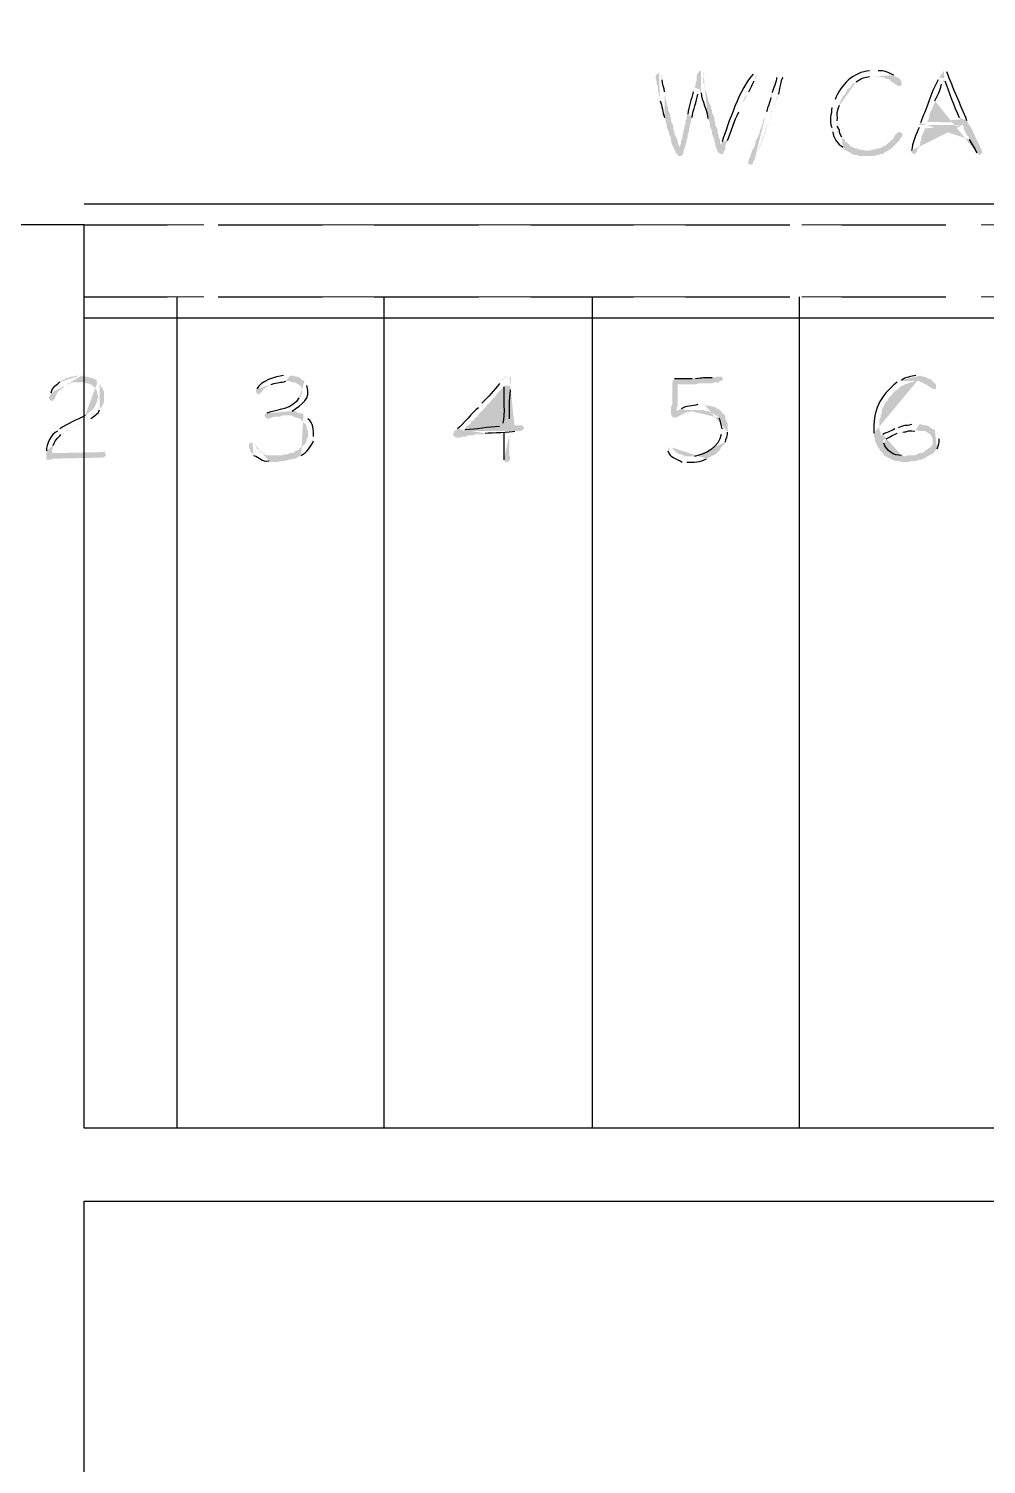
# Model space of a CAD drawing. Header units: inches. Extents: x -167 to 6071, y -6287 to -2731.
# Drawn here: x 260.3 to 306.4, y -5845.2 to -5776.1 of the extents above; entities that cross this region are included whole.
import ezdxf

# ---------------------------------------------------------------- set-up
doc = ezdxf.new("R2010")
doc.units = ezdxf.units.IN
doc.header["$LTSCALE"] = 96
doc.header["$MEASUREMENT"] = 0
doc.linetypes.add('Dash', pattern=[0.225, 0.15, -0.075])
doc.layers.add('Doors', color=5, linetype='Continuous', lineweight=9)
doc.layers.add('Stair', color=190, linetype='Continuous', lineweight=18)
doc.layers.add('Furniture', color=7, linetype='Continuous', lineweight=5, true_color=0x994d00)
doc.layers.add('PDF_Geometry', color=7, linetype='Continuous', true_color=0x4a4a4a)
doc.layers.add('PDF_Solid Fills', color=7, linetype='Continuous')

# ---------------------------------------------------------------- blocks, each defined once
blk = doc.blocks.new('Toilet')
at = {"layer": 'Furniture'}
for points in [[(-0.001, 8.48), (-0.054, 9.013), (-0.267, 9.493), (-0.587, 9.867), (-0.961, 10.187), (-1.441, 10.4), (-1.974, 10.453), (-5.974, 10.453), (-6.507, 10.4), (-6.934, 10.187), (-7.361, 9.867), (-7.681, 9.493), (-7.894, 9.013), (-7.947, 8.48), (-7.947, -8.48), (-7.894, -9.013), (-7.681, -9.44), (-7.361, -9.867), (-6.934, -10.187), (-6.399, -10.454), (-1.979, -10.454), (-1.441, -10.4), (-0.961, -10.187), (-0.587, -9.867), (-0.267, -9.44), (-0.054, -9.013), (0, -8.475), (0, 8.475)], [(-19.041, 6.773), (-19.92, 6.62), (-21.867, 5.867), (-23.414, 5.013), (-24.907, 4.107), (-26.294, 3.04), (-26.827, 2.507)], [(-12.214, -5.12), (-11.254, -4.373), (-9.494, -4.373), (-9.494, 4.373), (-11.254, 4.373), (-12.214, 5.12)], [(-26.827, -2.507), (-26.294, -3.04), (-24.907, -4.107), (-23.414, -5.013), (-21.867, -5.867), (-20.214, -6.507)], [(-20.242, -6.496), (-19.041, -6.773)]]:
    blk.add_lwpolyline(points, dxfattribs=at)
for points in [[(-12.214, 5.12), (-14.112, 6.505), (-16.714, 7.164), (-19.041, 6.773)], [(-26.827, 2.507), (-27.919, 0.679), (-27.919, -0.679), (-26.827, -2.507)], [(-19.041, -6.773), (-16.714, -7.164), (-14.112, -6.505), (-12.214, -5.12)]]:
    blk.add_open_spline(points, degree=3, dxfattribs=at)

msp = doc.modelspace()

# ---------------------------------------------------------------- hatches: boundary and pattern name
at = {"layer": 'PDF_Solid Fills', "transparency": 33554559}
h = msp.add_hatch(color=256, dxfattribs=at)
h.paths.add_polyline_path([(292.65, -5778.175), (292.597, -5778.175), (292.49, -5778.282), (292.437, -5778.389), (292.437, -5778.655), (292.383, -5778.762), (292.383, -5778.869), (292.33, -5778.975), (292.597, -5779.082), (292.597, -5779.135), (292.65, -5779.242)], flags=0)
h.paths.add_polyline_path([(292.97, -5780.469), (293.077, -5780.682), (293.077, -5780.842), (293.13, -5780.949), (293.183, -5781.109), (293.183, -5781.215), (293.237, -5781.375), (293.29, -5781.429), (293.29, -5781.589), (293.343, -5781.695), (293.343, -5781.802), (293.397, -5781.909), (293.45, -5782.069), (293.503, -5782.122), (293.61, -5782.175), (293.717, -5782.175), (293.717, -5782.122), (293.823, -5781.909), (293.823, -5781.749), (293.61, -5781.749), (293.557, -5781.589), (293.557, -5781.482), (293.503, -5781.375), (293.503, -5781.269), (293.45, -5781.162), (293.45, -5781.002), (293.343, -5780.789), (293.343, -5780.682), (293.29, -5780.575), (293.29, -5780.415), (293.183, -5780.202), (293.183, -5780.095), (293.13, -5779.989), (293.13, -5779.882), (293.077, -5779.775), (293.023, -5779.669), (292.917, -5779.242), (292.863, -5779.082), (292.81, -5778.975), (292.81, -5778.815), (292.757, -5778.762), (292.757, -5778.442), (292.81, -5778.335), (292.757, -5778.229)], flags=0)
h = msp.add_hatch(color=256, dxfattribs=at)
h.paths.add_polyline_path([(296.437, -5778.229), (296.383, -5778.282), (296.277, -5778.495)], flags=0)
h.paths.add_polyline_path([(296.063, -5779.242), (296.063, -5779.349), (296.01, -5779.455)], flags=0)
h.paths.add_polyline_path([(295.797, -5780.149), (295.797, -5780.255), (295.743, -5780.362), (295.69, -5780.469), (295.637, -5780.575), (295.637, -5780.682), (295.583, -5780.789), (295.53, -5780.949), (295.477, -5781.055), (295.477, -5781.162), (295.263, -5781.589), (295.263, -5781.695), (295.21, -5781.855), (295.103, -5782.015), (294.997, -5782.335), (294.943, -5782.442), (294.943, -5782.549), (294.89, -5782.549), (294.943, -5782.655), (295.05, -5782.709), (295.103, -5782.655), (295.157, -5782.655), (295.157, -5782.549), (295.21, -5782.495)], flags=0)
h.paths.add_polyline_path([(295.21, -5782.495, 0.021366), (295.957, -5780.522)], flags=0)
h.paths.add_polyline_path([(295.957, -5780.522), (296.01, -5780.415), (296.063, -5780.255), (296.063, -5780.149), (296.17, -5779.935), (296.17, -5779.829), (296.277, -5779.615), (296.277, -5779.509), (296.33, -5779.402), (296.383, -5779.295)], flags=0)
h.paths.add_polyline_path([(296.597, -5778.495), (296.597, -5778.389), (296.543, -5778.282)], flags=0)
h = msp.add_hatch(color=256, dxfattribs=at)
h.paths.add_polyline_path([(300.97, -5778.122), (300.863, -5778.122), (300.757, -5778.175)], flags=0)
h.paths.add_polyline_path([(299.103, -5779.562), (298.997, -5779.775), (298.943, -5779.935)], flags=0)
h.paths.add_polyline_path([(298.943, -5780.895), (298.943, -5781.002), (298.997, -5781.109)], flags=0)
h.paths.add_polyline_path([(299.477, -5781.855), (299.53, -5781.962), (299.637, -5782.015), (300.65, -5782.015), (300.543, -5782.015), (300.383, -5781.962), (300.277, -5781.962), (300.17, -5781.909), (300.063, -5781.909), (299.957, -5781.855), (299.85, -5781.802), (299.797, -5781.749), (299.69, -5781.642), (299.583, -5781.589), (299.583, -5781.535), (299.423, -5781.375)], flags=0)
h.paths.add_polyline_path([(299.21, -5780.842), (299.21, -5780.575)], flags=0)
h.paths.add_polyline_path([(299.317, -5779.829), (299.317, -5779.722), (299.477, -5779.402), (299.583, -5779.295), (299.69, -5779.082), (299.743, -5779.029), (299.85, -5778.975), (299.903, -5778.869), (300.01, -5778.762), (300.117, -5778.709)], flags=0)
h.paths.add_polyline_path([(300.757, -5778.442), (301.983, -5778.442), (301.93, -5778.389)], flags=0)
h.paths.add_polyline_path([(301.183, -5778.175), (301.077, -5778.122)], flags=0)
h = msp.add_hatch(color=256, dxfattribs=at)
h.paths.add_polyline_path([(304.33, -5778.175), (304.277, -5778.229), (304.277, -5778.282), (304.17, -5778.389), (304.117, -5778.495), (304.383, -5778.549), (304.383, -5778.655)], flags=0)
h.paths.add_polyline_path([(305.077, -5780.415), (305.13, -5780.522), (303.53, -5780.629), (305.503, -5780.682), (305.45, -5780.575)], flags=0)
h.paths.add_polyline_path([(304.49, -5778.229), (304.437, -5778.175)], flags=0)
h = msp.add_hatch(color=256, dxfattribs=at)
h.paths.add_polyline_path([(290.623, -5778.282), (290.517, -5778.335), (290.463, -5778.442), (290.463, -5778.549), (290.517, -5778.709), (290.517, -5778.815), (290.57, -5778.922), (290.57, -5779.189), (290.623, -5779.242), (290.623, -5779.349), (290.677, -5779.455), (290.677, -5779.615)], flags=0)
h.paths.add_polyline_path([(290.89, -5780.415), (290.943, -5780.522), (290.943, -5780.629), (290.997, -5780.789), (290.997, -5780.895), (291.103, -5781.109), (291.103, -5781.215), (291.21, -5781.429), (291.21, -5781.589), (291.263, -5781.749), (291.37, -5781.962), (291.423, -5782.069), (291.423, -5782.122), (291.583, -5782.282), (291.69, -5782.282), (291.743, -5782.229), (291.797, -5782.175), (291.797, -5782.069), (291.85, -5781.909), (291.637, -5781.909), (291.637, -5781.855), (291.53, -5781.642), (291.53, -5781.535), (291.37, -5781.215), (291.37, -5781.109), (291.317, -5781.002), (291.317, -5780.842), (291.263, -5780.735), (291.21, -5780.629), (291.21, -5780.469), (291.157, -5780.362), (291.157, -5780.255), (291.05, -5780.042), (291.05, -5779.935), (290.997, -5779.829), (290.997, -5779.669), (290.943, -5779.562), (290.943, -5779.455), (290.89, -5779.349), (290.89, -5779.189)], flags=0)
h.paths.add_polyline_path([(290.783, -5778.602), (290.783, -5778.549), (290.73, -5778.389), (290.677, -5778.335)], flags=0)
h = msp.add_hatch(color=256, dxfattribs=at)
h.paths.add_polyline_path([(295.21, -5778.335), (295.157, -5778.335)], flags=0)
h.paths.add_polyline_path([(293.663, -5781.589), (293.61, -5781.749), (293.823, -5781.749), (293.93, -5781.535)], flags=0)
h.paths.add_polyline_path([(294.463, -5780.149), (294.677, -5779.722), (294.677, -5779.615), (294.783, -5779.402), (294.89, -5779.295), (294.943, -5779.189)], flags=0)
h.paths.add_polyline_path([(295.21, -5778.655), (295.317, -5778.495), (295.317, -5778.335)], flags=0)
for points in [[(301.983, -5778.442), (300.97, -5778.442), (301.237, -5778.442), (301.343, -5778.495), (301.45, -5778.495), (301.503, -5778.549), (301.61, -5778.549), (301.717, -5778.602), (301.823, -5778.709), (301.93, -5778.762), (301.983, -5778.815), (302.197, -5778.922), (302.303, -5778.869), (302.303, -5778.709), (302.25, -5778.602), (302.197, -5778.549), (302.09, -5778.495)], [(302.197, -5781.109), (302.09, -5781.162), (301.983, -5781.269), (301.877, -5781.482), (301.77, -5781.535), (301.77, -5781.589), (301.663, -5781.642), (301.557, -5781.749), (301.343, -5781.855), (301.237, -5781.909), (301.13, -5781.909), (301.023, -5781.962), (300.917, -5781.962), (300.757, -5782.015), (299.637, -5782.015), (299.85, -5782.122), (299.903, -5782.175), (300.063, -5782.229), (300.17, -5782.229), (300.277, -5782.282), (300.97, -5782.282), (301.077, -5782.229), (301.183, -5782.229), (301.29, -5782.175), (301.397, -5782.175), (301.45, -5782.122), (301.663, -5782.015), (301.717, -5781.962), (301.823, -5781.909), (301.93, -5781.802), (302.197, -5781.535), (302.25, -5781.429), (302.303, -5781.375), (302.357, -5781.269), (302.303, -5781.162)], [(291.583, -5794.495), (291.477, -5794.549), (292.063, -5794.602), (292.17, -5794.549), (292.33, -5794.549), (292.437, -5794.495), (292.597, -5794.495)], [(263.85, -5796.522), (261.397, -5796.575), (261.13, -5796.575), (261.13, -5796.895), (261.343, -5796.895), (261.397, -5796.842), (263.797, -5796.789), (263.85, -5796.789), (263.957, -5796.735), (264.01, -5796.682), (263.957, -5796.575), (263.957, -5796.522)]]:
    msp.add_hatch(color=256, dxfattribs=at).paths.add_polyline_path(points)
h = msp.add_hatch(color=256, dxfattribs=at)
h.paths.add_polyline_path([(304.117, -5778.495), (304.063, -5778.602)], flags=0)
h.paths.add_polyline_path([(303.21, -5780.682), (303.157, -5780.789), (305.237, -5780.789), (305.29, -5780.842), (305.29, -5780.949), (305.45, -5781.269), (305.557, -5781.375), (305.557, -5781.482)], flags=0)
h.paths.add_polyline_path([(305.93, -5782.122), (306.037, -5782.229), (306.143, -5782.175), (306.197, -5782.069), (305.717, -5781.055), (305.61, -5780.842), (305.557, -5780.789), (305.503, -5780.682), (303.53, -5780.629), (303.637, -5780.415), (303.637, -5780.309), (303.69, -5780.149), (303.743, -5780.042), (303.797, -5779.935), (303.85, -5779.829), (303.85, -5779.775), (303.903, -5779.722), (303.903, -5779.615)], flags=0)
h.paths.add_polyline_path([(304.223, -5778.815), (304.33, -5778.709), (304.383, -5778.549)], flags=0)
h = msp.add_hatch(color=256, dxfattribs=at)
h.paths.add_polyline_path([(292.33, -5778.975), (292.277, -5779.082), (292.277, -5779.189)], flags=0)
h.paths.add_polyline_path([(292.01, -5780.255), (291.957, -5780.362), (291.957, -5780.469), (291.903, -5780.575), (291.903, -5780.735), (291.85, -5780.842), (291.85, -5780.949), (291.797, -5781.055), (291.797, -5781.162), (291.743, -5781.322), (291.743, -5781.429), (291.69, -5781.535), (291.69, -5781.642), (291.637, -5781.802), (291.637, -5781.909), (291.85, -5781.909), (291.903, -5781.749), (291.957, -5781.589), (291.957, -5781.482), (292.01, -5781.375), (292.01, -5781.215), (292.063, -5781.109), (292.063, -5780.949), (292.117, -5780.842), (292.117, -5780.735), (292.17, -5780.629), (292.17, -5780.522), (292.223, -5780.415)], flags=0)
h.paths.add_polyline_path([(292.49, -5779.295), (292.597, -5779.082)], flags=0)
h = msp.add_hatch(color=256, dxfattribs=at)
h.paths.add_polyline_path([(303.157, -5780.789), (303.157, -5780.895)], flags=0)
h.paths.add_polyline_path([(302.783, -5782.015), (302.783, -5782.122), (302.89, -5782.175), (302.943, -5782.175), (303.05, -5782.069), (303.05, -5781.962), (303.157, -5781.855), (303.21, -5781.642), (303.21, -5781.589), (303.263, -5781.482), (303.263, -5781.322), (303.423, -5781.002), (303.423, -5780.949), (305.237, -5780.789)], flags=0)
h = msp.add_hatch(color=256, dxfattribs=at)
h.paths.add_polyline_path([(263.583, -5793.162), (262.73, -5793.162), (262.943, -5793.162), (263.05, -5793.215), (263.157, -5793.215), (263.37, -5793.322), (263.37, -5793.375), (263.477, -5793.429), (263.583, -5793.642), (263.583, -5793.749), (263.637, -5793.855), (263.583, -5793.962), (263.583, -5794.069), (263.477, -5794.282), (263.477, -5794.335), (263.21, -5794.602), (263.103, -5794.655), (263.103, -5794.709), (262.997, -5794.762)], flags=0)
h.paths.add_polyline_path([(261.77, -5795.402), (261.717, -5795.402), (261.663, -5795.509)], flags=0)
h.paths.add_polyline_path([(261.13, -5796.469), (261.13, -5796.575), (261.397, -5796.575), (261.397, -5796.469), (261.45, -5796.309), (261.45, -5796.202)], flags=0)
h.paths.add_polyline_path([(261.823, -5795.669), (262.037, -5795.562), (262.143, -5795.455), (262.25, -5795.455), (262.463, -5795.349), (262.517, -5795.295), (262.677, -5795.242), (262.783, -5795.189), (262.943, -5795.082), (263.263, -5794.922)], flags=0)
h.paths.add_polyline_path([(263.69, -5794.495), (263.743, -5794.389), (263.797, -5794.335), (263.85, -5794.229), (263.903, -5794.122), (263.903, -5793.642), (263.85, -5793.482), (263.797, -5793.429), (263.69, -5793.215)], flags=0)
h = msp.add_hatch(color=256, dxfattribs=at)
h.paths.add_polyline_path([(262.73, -5792.842), (262.57, -5792.842), (262.41, -5792.895), (262.303, -5792.895), (262.197, -5792.949), (262.09, -5792.949), (262.037, -5793.002), (261.823, -5793.109), (261.77, -5793.162)], flags=0)
h.paths.add_polyline_path([(261.343, -5793.695), (261.29, -5793.802), (261.237, -5793.909), (261.29, -5794.015), (261.397, -5794.069), (261.557, -5793.909), (261.557, -5793.855), (261.61, -5793.749), (261.663, -5793.695), (261.663, -5793.642), (261.823, -5793.482), (261.93, -5793.429), (261.983, -5793.322), (262.09, -5793.269), (262.143, -5793.269), (262.357, -5793.162), (263.583, -5793.162), (263.53, -5793.055), (263.317, -5792.949), (263.21, -5792.949), (263.103, -5792.895), (262.997, -5792.895), (262.837, -5792.842)], flags=0)
h = msp.add_hatch(color=256, dxfattribs=at)
h.paths.add_polyline_path([(272.703, -5792.842), (272.543, -5792.842)], flags=0)
h.paths.add_polyline_path([(271.263, -5793.482), (271.21, -5793.589), (271.263, -5793.695), (271.317, -5793.749), (271.37, -5793.749), (271.53, -5793.589), (271.583, -5793.482), (271.69, -5793.429), (271.743, -5793.375), (271.957, -5793.269)], flags=0)
h.paths.add_polyline_path([(272.65, -5793.109), (273.557, -5793.109), (273.45, -5793.055), (273.343, -5792.949), (273.237, -5792.895), (273.13, -5792.895), (273.023, -5792.842), (272.863, -5792.842)], flags=0)
h = msp.add_hatch(color=256, dxfattribs=at)
h.paths.add_polyline_path([(273.557, -5793.109), (272.757, -5793.109), (272.81, -5793.109), (272.97, -5793.162), (273.077, -5793.162), (273.183, -5793.215), (273.237, -5793.269), (273.29, -5793.269), (273.397, -5793.375), (273.397, -5793.482), (273.45, -5793.589), (273.45, -5793.642), (273.397, -5793.749), (273.397, -5793.855), (273.29, -5793.909)], flags=0)
h.paths.add_polyline_path([(271.743, -5794.655), (271.637, -5794.709), (271.637, -5794.762), (271.69, -5794.869), (271.797, -5794.922), (271.85, -5794.922), (271.957, -5794.869), (272.117, -5794.815), (272.383, -5794.815), (272.49, -5794.762), (272.703, -5794.762), (273.503, -5794.709), (273.397, -5794.655), (273.29, -5794.655), (273.077, -5794.549), (272.917, -5794.549), (272.97, -5794.549)], flags=0)
h.paths.add_polyline_path([(273.663, -5793.322), (273.61, -5793.215)], flags=0)
h = msp.add_hatch(color=256, dxfattribs=at)
h.paths.add_polyline_path([(283.317, -5792.842), (283.21, -5792.895), (283.157, -5793.002), (283.103, -5793.002), (283.05, -5793.109), (282.943, -5793.215)], flags=0)
h.paths.add_polyline_path([(282.09, -5794.175), (282.037, -5794.282), (281.93, -5794.389)], flags=0)
h.paths.add_polyline_path([(280.917, -5795.402), (280.863, -5795.455), (280.757, -5795.509), (280.757, -5795.562), (280.703, -5795.669), (280.757, -5795.775), (280.917, -5795.829), (281.077, -5795.829), (281.13, -5795.775), (281.343, -5795.775), (281.45, -5795.722), (281.663, -5795.722), (281.77, -5795.669), (282.143, -5795.669), (282.25, -5795.615)], flags=0)
h.paths.add_polyline_path([(283.69, -5795.509), (283.957, -5795.509), (281.183, -5795.509), (281.183, -5795.455), (281.29, -5795.402), (281.343, -5795.295), (281.45, -5795.242), (281.557, -5795.135), (281.61, -5795.029), (281.717, -5794.975), (281.77, -5794.869), (281.877, -5794.815), (281.93, -5794.709), (282.303, -5794.335), (282.357, -5794.229), (282.463, -5794.175), (282.517, -5794.069), (282.783, -5793.802), (282.837, -5793.695), (283.103, -5793.429), (283.157, -5793.322), (283.477, -5793.322), (283.477, -5792.895), (283.423, -5792.895)], flags=0)
h = msp.add_hatch(color=256, dxfattribs=at)
h.paths.add_polyline_path([(283.477, -5793.322), (283.157, -5793.322), (283.157, -5793.375)], flags=0)
h.paths.add_polyline_path([(283.103, -5795.135), (283.103, -5795.295), (282.943, -5795.295)], flags=0)
h.paths.add_polyline_path([(281.29, -5795.455), (281.183, -5795.509), (283.957, -5795.509), (284.063, -5795.455), (284.117, -5795.402), (284.117, -5795.349), (284.063, -5795.242), (283.423, -5795.242), (283.423, -5794.922)], flags=0)
h.paths.add_polyline_path([(283.477, -5793.535), (283.477, -5793.429)], flags=0)
h = msp.add_hatch(color=256, dxfattribs=at)
h.paths.add_polyline_path([(293.557, -5792.895), (293.397, -5792.895), (293.183, -5792.949)], flags=0)
h.paths.add_polyline_path([(292.383, -5793.002), (292.223, -5793.002)], flags=0)
h.paths.add_polyline_path([(291.37, -5793.002), (291.317, -5793.055), (291.263, -5793.162), (291.263, -5794.229), (291.21, -5794.335), (291.21, -5794.709), (291.263, -5794.815), (291.37, -5794.869), (291.423, -5794.869), (291.957, -5794.602), (292.063, -5794.602), (291.477, -5794.549), (291.477, -5794.389), (291.53, -5794.282), (291.53, -5793.269), (292.33, -5793.269), (292.543, -5793.215), (293.183, -5793.215), (293.29, -5793.162), (293.503, -5793.162), (293.557, -5793.109), (293.61, -5793.109), (293.663, -5793.055), (293.717, -5793.055), (293.717, -5793.002), (293.663, -5792.949), (293.663, -5792.895)], flags=0)
h = msp.add_hatch(color=256, dxfattribs=at)
h.paths.add_polyline_path([(302.197, -5793.109), (302.09, -5793.162)], flags=0)
h.paths.add_polyline_path([(300.97, -5795.615), (300.97, -5795.722), (301.29, -5795.722), (301.29, -5795.562), (301.237, -5795.455), (301.237, -5794.975), (301.29, -5794.869), (301.29, -5794.762), (301.343, -5794.655), (301.343, -5794.495), (301.503, -5794.175), (301.61, -5794.069), (301.663, -5793.962), (301.717, -5793.855), (301.823, -5793.802), (301.877, -5793.695), (301.983, -5793.589), (302.09, -5793.535), (302.25, -5793.375), (302.463, -5793.269), (302.623, -5793.215), (302.73, -5793.162), (302.837, -5793.162), (302.943, -5793.109), (303.05, -5793.109)], flags=0)
h = msp.add_hatch(color=256, dxfattribs=at)
h.paths.add_polyline_path([(303.05, -5792.842), (302.997, -5792.842)], flags=0)
h.paths.add_polyline_path([(302.303, -5793.055), (302.197, -5793.109), (303.157, -5793.109), (303.583, -5793.322), (303.69, -5793.429), (303.743, -5793.429), (303.797, -5793.482), (303.957, -5793.482), (303.957, -5793.269), (303.797, -5793.109), (303.69, -5793.002), (303.637, -5793.002), (303.423, -5792.895), (303.317, -5792.895), (303.21, -5792.842)], flags=0)
h = msp.add_hatch(color=256, dxfattribs=at)
h.paths.add_polyline_path([(273.503, -5794.709), (272.703, -5794.762), (272.917, -5794.762), (273.13, -5794.869), (273.237, -5794.869), (273.343, -5794.922), (273.61, -5795.189), (273.663, -5795.295), (273.663, -5795.402), (273.717, -5795.509), (273.717, -5795.775), (273.663, -5795.882), (273.663, -5795.989), (273.61, -5796.095), (273.45, -5796.255), (273.343, -5796.309), (273.29, -5796.415), (273.237, -5796.415), (273.13, -5796.469), (273.077, -5796.522), (272.97, -5796.575), (272.863, -5796.575), (272.757, -5796.629), (272.597, -5796.629), (272.49, -5796.682), (272.117, -5796.682), (273.29, -5796.735), (273.397, -5796.682)], flags=0)
h.paths.add_polyline_path([(273.983, -5795.989), (273.983, -5795.775)], flags=0)
h.paths.add_polyline_path([(273.717, -5794.922), (273.61, -5794.815)], flags=0)
h = msp.add_hatch(color=256, dxfattribs=at)
h.paths.add_polyline_path([(292.65, -5794.229), (292.49, -5794.229)], flags=0)
h.paths.add_polyline_path([(291.69, -5794.442), (291.583, -5794.495), (292.757, -5794.495), (292.863, -5794.549), (292.97, -5794.549), (293.29, -5794.709), (293.343, -5794.762), (293.397, -5794.762), (293.503, -5794.869)], flags=0)
h.paths.add_polyline_path([(293.663, -5795.402), (293.663, -5795.455), (293.61, -5795.562), (293.61, -5795.669)], flags=0)
h.paths.add_polyline_path([(292.33, -5796.735), (292.117, -5796.735), (293.13, -5796.735), (293.343, -5796.629), (293.45, -5796.522), (293.557, -5796.415), (293.61, -5796.309), (293.77, -5796.149), (293.823, -5796.042)], flags=0)
h.paths.add_polyline_path([(293.93, -5795.562), (293.93, -5795.135), (293.877, -5795.029), (293.823, -5794.922), (293.823, -5794.815), (293.77, -5794.709), (293.663, -5794.655), (293.61, -5794.549), (293.557, -5794.495), (293.343, -5794.389), (293.29, -5794.335), (293.183, -5794.335), (293.023, -5794.282), (292.917, -5794.282), (292.81, -5794.229)], flags=0)
h = msp.add_hatch(color=256, dxfattribs=at)
h.paths.add_polyline_path([(302.997, -5795.189), (302.783, -5795.189)], flags=0)
h.paths.add_polyline_path([(302.143, -5795.349), (302.09, -5795.349), (301.983, -5795.402)], flags=0)
h.paths.add_polyline_path([(301.397, -5795.669), (301.29, -5795.722), (300.97, -5795.722), (301.023, -5795.882), (301.023, -5795.989), (301.077, -5796.095), (301.13, -5796.202), (301.183, -5796.309), (301.237, -5796.362), (301.29, -5796.469), (301.343, -5796.522), (301.397, -5796.575), (301.45, -5796.682), (301.557, -5796.735), (302.463, -5796.735), (302.303, -5796.682)], flags=0)
h.paths.add_polyline_path([(301.45, -5796.095), (301.397, -5795.989), (301.45, -5795.935), (301.557, -5795.882)], flags=0)
h.paths.add_polyline_path([(302.09, -5795.615), (302.197, -5795.615), (302.357, -5795.562)], flags=0)
h.paths.add_polyline_path([(302.943, -5795.509), (303.05, -5795.455), (303.903, -5795.455), (303.69, -5795.349), (303.637, -5795.295), (303.53, -5795.242), (303.37, -5795.242), (303.263, -5795.189), (303.157, -5795.189)], flags=0)
h = msp.add_hatch(color=256, dxfattribs=at)
h.paths.add_polyline_path([(303.903, -5795.455), (303.05, -5795.455), (303.157, -5795.509), (303.423, -5795.509), (303.53, -5795.562), (303.583, -5795.615), (303.69, -5795.669), (303.743, -5795.775), (303.797, -5795.882), (303.797, -5796.149), (303.743, -5796.255), (303.637, -5796.309), (303.53, -5796.415), (303.423, -5796.469), (303.37, -5796.522), (303.263, -5796.575), (303.157, -5796.575), (302.943, -5796.682), (302.57, -5796.682), (302.463, -5796.735), (301.557, -5796.735), (301.983, -5796.949), (302.197, -5796.949), (302.303, -5797.002), (302.623, -5797.002), (302.783, -5796.949), (302.997, -5796.949), (303.157, -5796.895), (303.263, -5796.895), (303.477, -5796.789), (303.53, -5796.735), (303.85, -5796.575), (303.903, -5796.469), (304.01, -5796.362)], flags=0)
h.paths.add_polyline_path([(304.117, -5795.882), (304.063, -5795.775), (304.063, -5795.669), (304.01, -5795.562)], flags=0)
h = msp.add_hatch(color=256, dxfattribs=at)
h.paths.add_polyline_path([(271.05, -5796.042), (270.943, -5796.095), (270.89, -5796.095), (270.89, -5796.309), (270.943, -5796.415), (270.943, -5796.522), (271.05, -5796.575), (271.103, -5796.682)], flags=0)
h.paths.add_polyline_path([(271.85, -5796.949), (271.957, -5797.002), (272.277, -5797.002), (272.383, -5796.949), (272.65, -5796.949), (272.757, -5796.895), (272.863, -5796.895), (273.023, -5796.842), (273.13, -5796.842), (273.183, -5796.789), (273.29, -5796.735), (272.117, -5796.682), (271.743, -5796.682), (271.53, -5796.575), (271.423, -5796.522), (271.37, -5796.415), (271.263, -5796.362), (271.21, -5796.255), (271.21, -5796.202), (271.103, -5796.095)], flags=0)
h = msp.add_hatch(color=256, dxfattribs=at)
h.paths.add_polyline_path([(283.423, -5795.562), (283.157, -5795.562), (283.157, -5795.615)], flags=0)
h.paths.add_polyline_path([(283.157, -5796.895), (283.21, -5797.002), (283.317, -5797.002), (283.423, -5796.949), (283.477, -5796.789), (283.423, -5796.682), (283.423, -5795.669)], flags=0)
h = msp.add_hatch(color=256, dxfattribs=at)
h.paths.add_polyline_path([(291.157, -5796.309), (291.103, -5796.309), (291.05, -5796.415), (291.05, -5796.469)], flags=0)
h.paths.add_polyline_path([(291.743, -5797.002), (291.957, -5797.002)], flags=0)
h.paths.add_polyline_path([(292.917, -5796.842), (293.13, -5796.735), (291.903, -5796.735), (291.69, -5796.629), (291.637, -5796.629), (291.53, -5796.575), (291.423, -5796.522), (291.37, -5796.415), (291.317, -5796.415), (291.263, -5796.309)], flags=0)

# ---------------------------------------------------------------- linework, layer by layer
at = {"layer": 'PDF_Geometry', "color": 7}
for points in [[(369.93, -5829.055), (262.943, -5829.055), (262.943, -5785.589), (259.423, -5785.589), (259.423, -5818.602), (196.917, -5818.602), (196.917, -5581.109)], [(196.917, -5994.069), (196.917, -5822.069), (259.423, -5822.069), (259.423, -5847.135), (265.397, -5853.109), (267.903, -5850.655), (262.943, -5845.695), (262.943, -5832.575), (324.917, -5832.575), (324.917, -5872.575), (289.823, -5872.575), (284.863, -5867.615), (282.41, -5870.069), (286.25, -5873.962), (283.423, -5876.789), (285.93, -5879.295), (289.13, -5876.095), (376.97, -5876.095)]]:
    msp.add_lwpolyline(points, dxfattribs=at)
at = {"layer": 'PDF_Geometry'}
for points in [[(262.943, -5784.575), (340.917, -5784.575)], [(262.943, -5785.589), (266.943, -5785.589)], [(269.397, -5785.589), (274.41, -5785.589)], [(276.917, -5785.589), (281.93, -5785.589)], [(284.437, -5785.589), (289.397, -5785.589)], [(291.903, -5785.589), (296.917, -5785.589)], [(299.423, -5785.589), (304.437, -5785.589)], [(262.943, -5789.055), (266.943, -5789.055)], [(267.423, -5829.055), (267.423, -5789.055)], [(269.397, -5789.055), (274.41, -5789.055)], [(276.917, -5789.055), (281.93, -5789.055)], [(277.397, -5829.055), (277.397, -5789.055)], [(284.437, -5789.055), (289.397, -5789.055)], [(287.423, -5829.055), (287.423, -5789.055)], [(291.903, -5789.055), (296.917, -5789.055)], [(297.397, -5829.055), (297.397, -5789.055)], [(299.423, -5789.055), (304.437, -5789.055)], [(262.943, -5790.069), (340.917, -5790.069)]]:
    msp.add_lwpolyline(points, dxfattribs=at)
at = {"layer": 'PDF_Geometry', "color": 7}
for points in [[(300.757, -5778.175), (300.005, -5778.226), (299.346, -5778.869), (299.103, -5779.562)], [(301.93, -5778.389), (301.718, -5778.272), (301.423, -5778.139), (301.183, -5778.175)], [(305.45, -5780.575), (305.142, -5779.789), (304.774, -5779.027), (304.49, -5778.229)], [(290.89, -5779.189), (290.884, -5778.983), (290.779, -5778.803), (290.783, -5778.602)], [(295.157, -5778.335), (294.54, -5778.911), (293.943, -5780.772), (293.663, -5781.589)], [(294.943, -5779.189), (295.032, -5779.011), (295.121, -5778.833), (295.21, -5778.655)], [(296.277, -5778.495), (296.295, -5778.664), (296.121, -5779.07), (296.063, -5779.242)], [(296.383, -5779.295), (296.441, -5779.155), (296.493, -5778.605), (296.597, -5778.495)], [(300.117, -5778.709), (300.515, -5778.465), (300.322, -5778.556), (300.757, -5778.442)], [(304.063, -5778.602), (303.691, -5779.314), (303.508, -5779.974), (303.21, -5780.682)], [(303.903, -5779.615), (304.085, -5779.236), (304.134, -5779.235), (304.223, -5778.815)], [(304.383, -5778.655), (304.601, -5779.231), (304.82, -5779.854), (305.077, -5780.415)], [(290.677, -5779.615), (290.79, -5779.871), (290.791, -5780.157), (290.89, -5780.415)], [(292.277, -5779.189), (292.182, -5779.557), (292.056, -5779.868), (292.01, -5780.255)], [(292.223, -5780.415), (292.264, -5780.036), (292.44, -5779.674), (292.49, -5779.295)], [(292.65, -5779.242), (292.661, -5779.575), (292.989, -5780.142), (292.97, -5780.469)], [(296.01, -5779.455), (295.95, -5779.764), (295.87, -5779.864), (295.797, -5780.149)], [(293.93, -5781.535), (294.088, -5781.071), (294.254, -5780.607), (294.463, -5780.149)], [(298.943, -5779.935), (298.943, -5780.247), (298.798, -5780.591), (298.943, -5780.895)], [(299.21, -5780.575), (299.227, -5780.114), (299.147, -5780.249), (299.317, -5779.829)], [(299.423, -5781.375), (299.188, -5780.958), (299.446, -5781.26), (299.21, -5780.842)], [(303.157, -5780.895), (302.983, -5781.231), (302.832, -5781.661), (302.783, -5782.015)], [(298.997, -5781.109), (299.023, -5781.409), (299.238, -5781.708), (299.477, -5781.855)], [(305.557, -5781.482), (305.673, -5781.709), (305.815, -5781.895), (305.93, -5782.122)]]:
    msp.add_open_spline(points, degree=3, dxfattribs=at)
at = {"layer": 'PDF_Geometry'}
for points in [[(261.77, -5793.162), (261.58, -5793.36), (261.398, -5793.351), (261.343, -5793.695)], [(272.543, -5792.842), (272.168, -5792.895), (271.436, -5793.087), (271.263, -5793.482)], [(271.957, -5793.269), (272.289, -5793.135), (272.398, -5793.198), (272.65, -5793.109)], [(272.97, -5794.549), (273.394, -5794.222), (273.909, -5793.988), (273.663, -5793.322)], [(282.943, -5793.215), (282.696, -5793.565), (282.405, -5793.866), (282.09, -5794.175)], [(283.157, -5793.375), (283.127, -5793.828), (283.217, -5794.751), (283.103, -5795.135)], [(292.223, -5793.002), (291.939, -5793.002), (291.654, -5793.002), (291.37, -5793.002)], [(293.183, -5792.949), (292.742, -5792.935), (292.773, -5792.951), (292.383, -5793.002)], [(302.09, -5793.162), (301.246, -5793.815), (300.906, -5794.548), (300.97, -5795.615)], [(302.997, -5792.842), (302.761, -5792.871), (302.517, -5792.927), (302.303, -5793.055)], [(273.29, -5793.909), (273.014, -5794.471), (272.241, -5794.458), (271.743, -5794.655)], [(283.423, -5794.922), (283.414, -5794.368), (283.419, -5794.075), (283.477, -5793.535)], [(262.997, -5794.762), (262.601, -5794.985), (262.147, -5795.135), (261.77, -5795.402)], [(263.263, -5794.922), (263.415, -5794.799), (263.617, -5794.695), (263.69, -5794.495)], [(281.93, -5794.389), (281.645, -5794.581), (281.229, -5795.187), (280.917, -5795.402)], [(292.49, -5794.229), (292.234, -5794.34), (291.932, -5794.27), (291.69, -5794.442)], [(261.663, -5795.509), (261.345, -5795.656), (261.134, -5796.139), (261.13, -5796.469)], [(273.983, -5795.775), (273.99, -5795.47), (273.993, -5795.118), (273.717, -5794.922)], [(282.943, -5795.295), (282.382, -5795.306), (281.844, -5795.43), (281.29, -5795.455)], [(282.25, -5795.615), (282.614, -5795.576), (283.445, -5795.583), (283.69, -5795.509)], [(293.503, -5794.869), (293.597, -5795.035), (293.57, -5795.236), (293.663, -5795.402)], [(301.983, -5795.402), (301.764, -5795.527), (301.609, -5795.57), (301.397, -5795.669)], [(302.783, -5795.189), (302.406, -5795.335), (302.645, -5795.13), (302.143, -5795.349)], [(302.357, -5795.562), (302.638, -5795.544), (302.484, -5795.479), (302.943, -5795.509)], [(261.45, -5796.202), (261.58, -5795.869), (261.726, -5795.845), (261.823, -5795.669)], [(273.397, -5796.682), (273.667, -5796.535), (273.869, -5796.272), (273.983, -5795.989)], [(283.157, -5795.615), (283.157, -5796.042), (283.157, -5796.469), (283.157, -5796.895)], [(293.61, -5795.669), (293.549, -5796.287), (292.869, -5796.611), (292.33, -5796.735)], [(293.823, -5796.042), (293.842, -5795.881), (293.934, -5795.728), (293.93, -5795.562)], [(302.303, -5796.682), (301.934, -5796.704), (301.558, -5796.449), (301.45, -5796.095)], [(301.557, -5795.882), (301.734, -5795.793), (301.912, -5795.704), (302.09, -5795.615)], [(304.01, -5796.362), (304.102, -5796.115), (304.13, -5796.148), (304.117, -5795.882)], [(271.103, -5796.682), (271.426, -5796.767), (271.447, -5797.003), (271.85, -5796.949)], [(291.05, -5796.469), (291.156, -5796.799), (291.475, -5796.853), (291.743, -5797.002)], [(291.957, -5797.002), (292.294, -5797.01), (292.624, -5797.022), (292.917, -5796.842)]]:
    msp.add_open_spline(points, degree=3, dxfattribs=at)
at = {"layer": 'Stair'}
msp.add_lwpolyline([(262.943, -5784.575), (340.917, -5784.575), (340.917, -5785.589)], dxfattribs=at)
at = {"layer": 'Stair', "linetype": 'Dash', "ltscale": 0.4, "transparency": 33554687}
for points in [[(262.943, -5785.589), (340.917, -5785.589)], [(262.943, -5789.055), (340.917, -5789.055)]]:
    msp.add_lwpolyline(points, dxfattribs=at)
at = {"layer": 'Stair'}
for points in [[(267.423, -5789.055), (267.423, -5829.055)], [(277.397, -5789.055), (277.397, -5829.055)], [(287.423, -5789.055), (287.423, -5829.055)], [(297.397, -5789.055), (297.397, -5829.055)]]:
    msp.add_lwpolyline(points, close=True, dxfattribs=at)

# ---------------------------------------------------------------- block references
at = {"layer": 'Doors'}
msp.add_blockref('Toilet', (322.891, -5852.575), dxfattribs=at)

doc.saveas('drawing.dxf')
